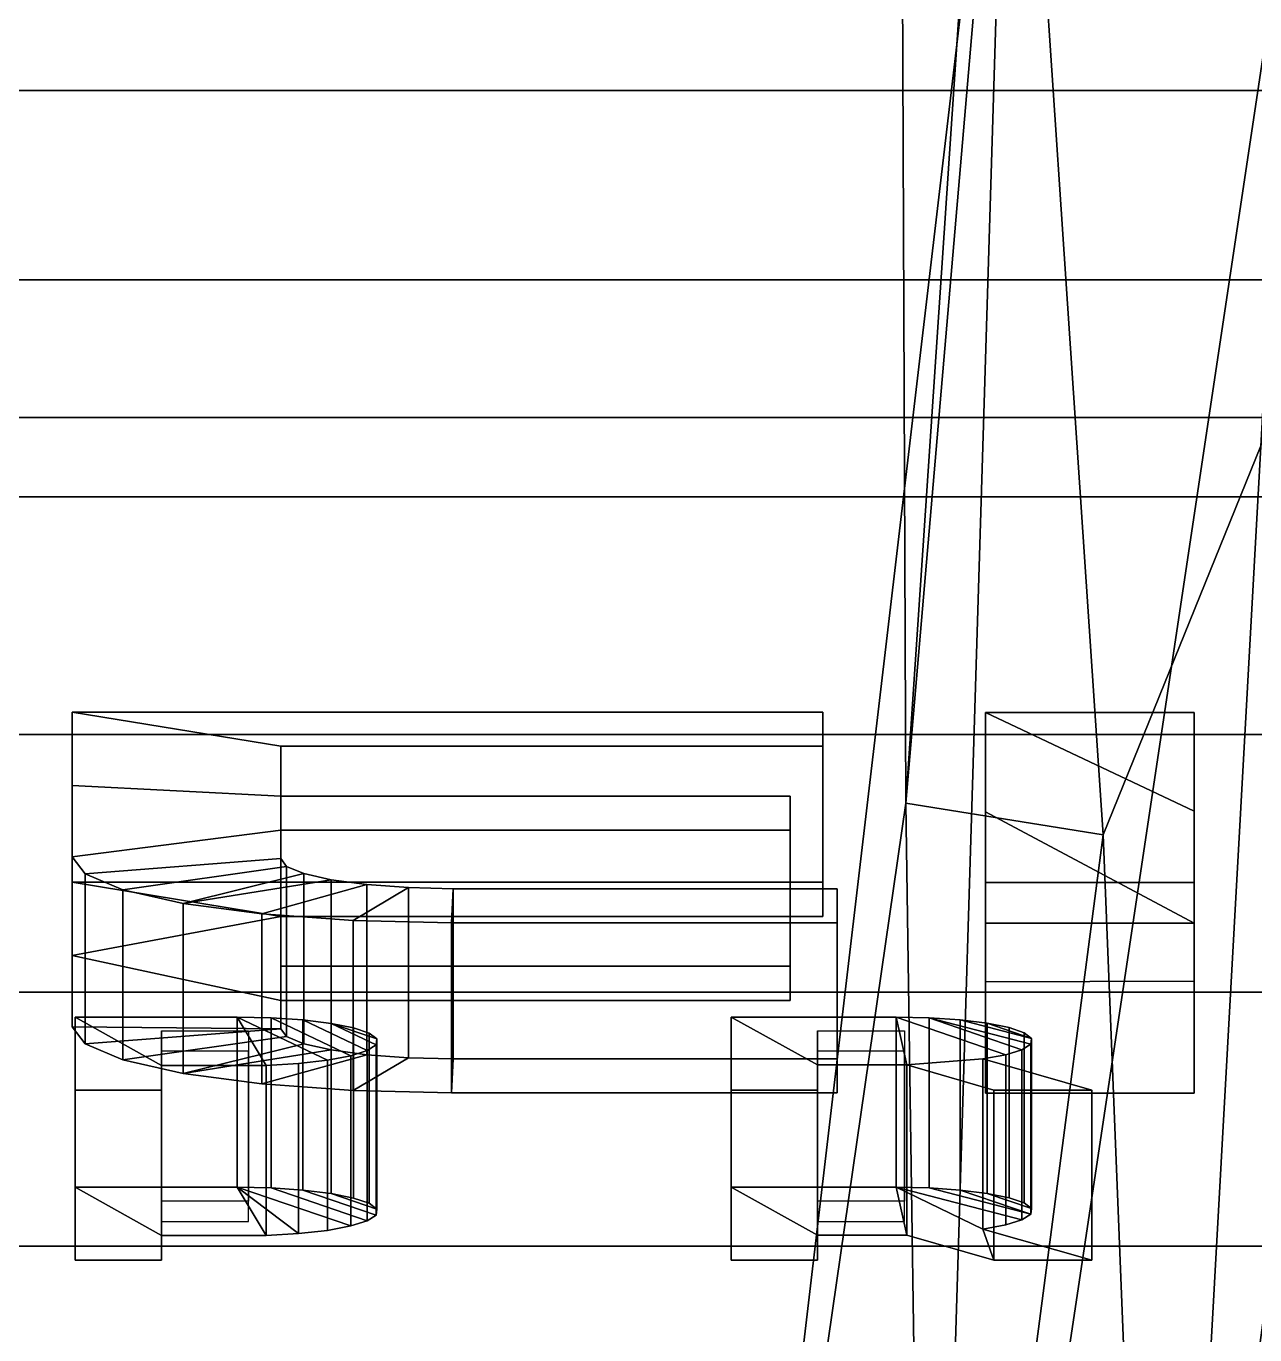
# Model space of a CAD drawing. Extents: x -1 to 344, y -669 to 1.
# Drawn here: x 150.81 to 162.19, y -605.68 to -593.56 of the extents above; entities that cross this region are included whole.
import ezdxf

# ---------------------------------------------------------------- set-up
doc = ezdxf.new("R2010")
doc.units = 0
doc.layers.add('IQ_200_3D', color=1, linetype='Continuous')
doc.layers.add('IQ_BLACK_3D', color=250, linetype='Continuous')

msp = doc.modelspace()

# ---------------------------------------------------------------- meshes
at = {"layer": 'IQ_200_3D', "transparency": 33554582}
mesh = msp.add_polyface(dxfattribs=at)
corners = [(326.901, -600.123, 1226.902), (16.1, -600.123, 1226.902), (16.1, -444.588, 1226.902), (326.901, -444.588, 1226.902)]
mesh.append_faces([[corners[k] for k in face] for face in [(0, 1, 2, 3)]])
mesh = msp.add_polyface(dxfattribs=at)
corners = [(38.086, -602.51, 996.977), (304.914, -602.51, 996.977), (304.914, -567.978, 996.977), (38.086, -567.978, 996.977)]
mesh.append_faces([[corners[k] for k in face] for face in [(0, 1, 2, 3)]])
mesh = msp.add_polyface(dxfattribs=at)
corners = [(326.901, -600.123, 1226.902), (326.901, -576.798, 1361.021), (321.5, -576.798, 1361.021), (21.5, -576.798, 1361.021), (16.1, -576.798, 1361.021), (16.1, -600.123, 1226.902)]
mesh.append_faces([[corners[k] for k in face] for face in [(0, 1, 2, 5), (3, 4, 5, 2)]], dxfattribs={"vtx2": -1})
mesh = msp.add_polyface(dxfattribs=at)
corners = [(11.897, -600.123, 1226.902), (0.155, -577, 1359.855), (342.845, -577, 1359.855), (331.103, -600.123, 1226.902)]
mesh.append_faces([[corners[k] for k in face] for face in [(0, 1, 2, 3)]])
mesh = msp.add_polyface(dxfattribs=at)
corners = [(343, -587.088, 1361.612), (0, -587.088, 1361.612), (0.026, -589.625, 1361.316), (0.103, -592.024, 1360.442), (0.227, -594.158, 1359.039), (0.391, -595.911, 1357.182), (0.587, -597.188, 1354.97), (0.803, -597.921, 1352.524), (342.197, -597.921, 1352.524), (342.413, -597.188, 1354.97), (342.609, -595.911, 1357.182), (342.773, -594.158, 1359.039), (342.897, -592.024, 1360.442), (342.974, -589.625, 1361.316)]
mesh.append_faces([[corners[k] for k in face] for face in [(9, 6, 7, 8)]], dxfattribs={"vtx0": -1})
mesh.append_faces([[corners[k] for k in face] for face in [(13, 2, 3, 12), (4, 11, 12, 3), (10, 5, 6, 9), (5, 10, 11, 4)]], dxfattribs={"vtx0": -1, "vtx2": -1})
mesh.append_faces([[corners[k] for k in face] for face in [(0, 1, 2, 13)]], dxfattribs={"vtx2": -1})
mesh = msp.add_polyface(dxfattribs=at)
corners = [(0.803, -597.921, 1352.524), (10.757, -617.811, 1239.813), (332.243, -617.811, 1239.813), (342.197, -597.921, 1352.524)]
mesh.append_faces([[corners[k] for k in face] for face in [(0, 1, 2, 3)]])
mesh = msp.add_polyface(dxfattribs=at)
corners = [(11.897, -606.978, 1226.902), (11.897, -600.123, 1226.902), (331.103, -600.123, 1226.902), (331.103, -606.978, 1226.902)]
mesh.append_faces([[corners[k] for k in face] for face in [(0, 1, 2, 3)]])
mesh = msp.add_polyface(dxfattribs=at)
corners = [(304.914, -602.51, 996.977), (38.086, -602.51, 996.977), (38.086, -604.862, 996.697), (38.086, -607.083, 995.871), (38.086, -609.046, 994.545), (38.086, -610.643, 992.795), (38.086, -611.784, 990.719), (38.086, -612.403, 988.432), (38.086, -612.468, 986.064), (38.086, -611.974, 983.747), (304.914, -611.974, 983.747), (304.914, -612.468, 986.064), (304.914, -612.403, 988.432), (304.914, -611.784, 990.719), (304.914, -610.643, 992.795), (304.914, -609.046, 994.545), (304.914, -607.083, 995.871), (304.914, -604.862, 996.697)]
mesh.append_faces([[corners[k] for k in face] for face in [(11, 8, 9, 10)]], dxfattribs={"vtx0": -1})
mesh.append_faces([[corners[k] for k in face] for face in [(17, 2, 3, 16), (16, 3, 4, 15), (15, 4, 5, 14), (13, 6, 7, 12), (12, 7, 8, 11), (6, 13, 14, 5)]], dxfattribs={"vtx0": -1, "vtx2": -1})
mesh.append_faces([[corners[k] for k in face] for face in [(0, 1, 2, 17)]], dxfattribs={"vtx2": -1})
at = {"layer": 'IQ_BLACK_3D', "transparency": 33554582}
mesh = msp.add_polyface(dxfattribs=at)
corners = [(38.086, -567.978, 996.977), (38.086, -465.63, 996.977), (304.914, -465.63, 996.977), (304.914, -567.978, 996.977), (304.914, -602.51, 996.977), (326.901, -602.51, 996.977), (326.901, -446.317, 996.977), (16.1, -446.317, 996.977), (16.1, -602.51, 996.977), (38.086, -602.51, 996.977)]
mesh.append_faces([[corners[k] for k in face] for face in [(1, 7, 0)]], dxfattribs={"vtx0": -1, "vtx1": -1})
mesh.append_faces([[corners[k] for k in face] for face in [(6, 2, 3), (2, 6, 7, 1)]], dxfattribs={"vtx0": -1, "vtx2": -1})
mesh.append_faces([[corners[k] for k in face] for face in [(8, 9, 0, 7)]], dxfattribs={"vtx2": -1})
mesh.append_faces([[corners[k] for k in face] for face in [(3, 4, 5, 6)]], dxfattribs={"vtx3": -1})
mesh = msp.add_polyface(dxfattribs=at)
corners = [(171.5, -563.494, 1152.328), (159.717, -562.984, 1147.474), (154.836, -561.752, 1135.756), (159.717, -560.521, 1124.037), (171.5, -560.01, 1119.183), (171.5, -586.491, 1120.492), (171.5, -612.596, 1115.86), (161.267, -613.039, 1120.076), (157.028, -614.108, 1130.253), (161.267, -615.178, 1140.43), (171.5, -615.621, 1144.646), (171.5, -589.124, 1145.542), (159.865, -587.303, 1128.224), (159.91, -589.671, 1137.649), (164.709, -612.89, 1118.658), (163.9, -593.373, 1122.448), (161.935, -577.374, 1124.712), (165.608, -560.266, 1121.61), (157.276, -561.136, 1129.897), (166.552, -581.11, 1121.689), (164.709, -615.327, 1141.848), (171.5, -606.006, 1144.971), (166.155, -597.409, 1143.42), (165.706, -577.819, 1146.456), (161.084, -578.168, 1142.69), (157.276, -562.368, 1141.615), (157.977, -575.62, 1137.003), (158.907, -587.843, 1133.024), (158.958, -600.758, 1129.142), (159.147, -613.574, 1125.164), (160.788, -601.051, 1124.494), (162.554, -591.937, 1141.367), (159.147, -614.643, 1135.342), (165.608, -563.239, 1149.902)]
mesh.append_faces([[corners[k] for k in face] for face in [(9, 31, 32), (6, 15, 5), (11, 22, 21), (4, 19, 17), (0, 23, 11)]], dxfattribs={"vtx0": -1, "vtx1": -1})
mesh.append_faces([[corners[k] for k in face] for face in [(13, 26, 27), (12, 30, 28), (20, 21, 22), (16, 19, 15), (16, 17, 19), (12, 18, 16), (26, 18, 12), (31, 23, 24), (8, 13, 28), (16, 15, 12), (19, 5, 15), (26, 24, 25), (23, 22, 11), (22, 31, 9), (24, 23, 1), (31, 24, 13), (24, 26, 13), (26, 12, 27), (27, 12, 28), (30, 12, 15), (30, 29, 28), (7, 30, 15), (23, 31, 22), (32, 31, 13), (13, 27, 28)]], dxfattribs={"vtx0": -1, "vtx1": -1, "vtx2": -1})
mesh.append_faces([[corners[k] for k in face] for face in [(16, 3, 17), (16, 18, 3), (23, 0, 33), (22, 9, 20), (24, 1, 25), (26, 25, 2), (26, 2, 18), (30, 7, 29), (13, 8, 32)]], dxfattribs={"vtx0": -1, "vtx2": -1})
mesh.append_faces([[corners[k] for k in face] for face in [(14, 7, 15), (4, 5, 19), (6, 14, 15), (29, 8, 28), (33, 1, 23)]], dxfattribs={"vtx1": -1, "vtx2": -1})
mesh.append_faces([[corners[k] for k in face] for face in [(20, 10, 21)]], dxfattribs={"vtx2": -1})
mesh = msp.add_polyface(dxfattribs=at)
corners = [(38.086, -607.462, 970.529), (38.086, -567.978, 970.529), (304.914, -567.978, 970.529), (304.914, -607.462, 970.529)]
mesh.append_faces([[corners[k] for k in face] for face in [(0, 1, 2, 3)]])
mesh = msp.add_polyface(dxfattribs=at)
corners = [(142.115, -599.872, 1341.464), (140.847, -599.711, 1342.377), (148.298, -599.094, 1345.874), (143.259, -600.059, 1340.404), (144.264, -600.27, 1339.212), (145.118, -600.501, 1337.902), (139.467, -599.578, 1343.132), (145.807, -600.751, 1336.486), (146.634, -601.297, 1333.392), (146.316, -601.017, 1334.978), (146.745, -601.588, 1331.74), (148.298, -604.085, 1317.595), (144.313, -602.894, 1324.34), (145.159, -602.664, 1325.647), (146.337, -602.152, 1328.547), (146.643, -601.875, 1330.114), (145.838, -602.415, 1327.054), (139.492, -603.595, 1320.372), (140.888, -603.457, 1321.148), (142.165, -603.294, 1322.077), (143.311, -603.105, 1323.146), (137.989, -603.702, 1319.761), (151.236, -600.595, 1337.367), (151.236, -599.916, 1341.216), (153.168, -600.232, 1339.425), (153.168, -600.693, 1336.812), (153.169, -601.01, 1335.017), (151.236, -601.256, 1333.625), (157.888, -600.693, 1336.812), (157.888, -601.01, 1335.017), (158.189, -599.916, 1341.216), (158.189, -600.232, 1339.425), (153.169, -601.273, 1333.526), (151.355, -601.414, 1332.729), (153.383, -601.412, 1332.74), (152.265, -601.687, 1331.178), (151.706, -601.561, 1331.895), (153.223, -601.345, 1333.119), (152.992, -601.785, 1330.629), (153.636, -601.469, 1332.414), (153.967, -601.513, 1332.165), (154.352, -601.541, 1332.008), (153.839, -601.846, 1330.283), (154.749, -601.866, 1330.165), (154.765, -601.551, 1331.954), (158.323, -601.551, 1331.954), (158.323, -601.866, 1330.165), (159.696, -601.869, 1330.151), (159.696, -600.84, 1335.982), (161.63, -601.869, 1330.151), (152.064, -603.188, 1322.676), (151.264, -602.741, 1325.209), (152.764, -602.741, 1325.209), (153.034, -603.188, 1322.676), (153.6, -603.14, 1322.948), (153.334, -603.17, 1322.778), (153.078, -602.748, 1325.171), (153.816, -603.1, 1323.176), (152.064, -603.417, 1321.377), (151.264, -603.417, 1321.377), (153.374, -602.767, 1325.06), (153.634, -602.799, 1324.881), (154.052, -602.998, 1323.751), (153.969, -603.051, 1323.449), (154.057, -602.943, 1324.063), (153.842, -602.84, 1324.645), (153.986, -602.89, 1324.367), (158.142, -603.184, 1322.698), (157.342, -602.741, 1325.209), (158.868, -602.741, 1325.209), (158.968, -603.184, 1322.698), (159.884, -603.089, 1323.234), (159.673, -603.128, 1323.013), (159.174, -602.747, 1325.172), (160.035, -603.043, 1323.498), (158.142, -603.417, 1321.377), (157.342, -603.417, 1321.377), (159.774, -603.417, 1321.377), (160.681, -603.417, 1321.377), (160.116, -602.991, 1323.791), (159.461, -602.767, 1325.064), (160.122, -602.938, 1324.094), (159.713, -602.797, 1324.889), (159.915, -602.838, 1324.66), (160.054, -602.885, 1324.39)]
mesh.append_faces([[corners[k] for k in face] for face in [(26, 25, 28, 29), (24, 23, 30, 31), (64, 61, 65, 66)]], dxfattribs={"vtx0": -1})
mesh.append_faces([[corners[k] for k in face] for face in [(3, 2, 4), (4, 2, 5), (7, 2, 9), (19, 11, 18), (17, 11, 21), (39, 35, 34), (62, 61, 64)]], dxfattribs={"vtx0": -1, "vtx1": -1})
mesh.append_faces([[corners[k] for k in face] for face in [(2, 3, 0), (11, 20, 12), (27, 26, 32, 33), (34, 35, 36, 37), (37, 36, 33, 32), (50, 51, 52, 53), (67, 68, 69, 70), (79, 73, 80, 81), (81, 80, 82)]], dxfattribs={"vtx0": -1, "vtx2": -1})
mesh.append_faces([[corners[k] for k in face] for face in [(26, 27, 22, 25), (69, 71, 72, 70)]], dxfattribs={"vtx0": -1, "vtx2": -1, "vtx3": -1})
mesh.append_faces([[corners[k] for k in face] for face in [(52, 54, 55, 53)]], dxfattribs={"vtx0": -1, "vtx3": -1})
mesh.append_faces([[corners[k] for k in face] for face in [(47, 48, 49), (77, 70, 72, 78)]], dxfattribs={"vtx1": -1})
mesh.append_faces([[corners[k] for k in face] for face in [(0, 1, 2), (1, 6, 2), (7, 5, 2), (8, 9, 2), (12, 13, 11), (14, 15, 11), (16, 14, 11), (13, 16, 11), (17, 18, 11), (19, 20, 11), (15, 10, 11), (79, 74, 73)]], dxfattribs={"vtx1": -1, "vtx2": -1})
mesh.append_faces([[corners[k] for k in face] for face in [(10, 8, 2, 11), (22, 23, 24, 25), (38, 35, 39, 40), (40, 41, 42, 38), (43, 42, 41, 44), (52, 56, 57, 54), (60, 61, 62, 63), (63, 57, 56, 60), (69, 73, 74, 71)]], dxfattribs={"vtx1": -1, "vtx3": -1})
mesh.append_faces([[corners[k] for k in face] for face in [(44, 45, 46, 43), (50, 58, 59, 51), (67, 75, 76, 68), (82, 83, 84, 81)]], dxfattribs={"vtx3": -1})
mesh = msp.add_polyface(dxfattribs=at)
corners = [(158.189, -601.492, 1341.494), (158.189, -599.916, 1341.216), (151.236, -599.916, 1341.216), (151.236, -601.492, 1341.494)]
mesh.append_faces([[corners[k] for k in face] for face in [(0, 1, 2, 3)]])
mesh = msp.add_polyface(dxfattribs=at)
corners = [(151.236, -601.492, 1341.494), (151.236, -599.916, 1341.216), (151.236, -600.595, 1337.367), (151.236, -602.171, 1337.645)]
mesh.append_faces([[corners[k] for k in face] for face in [(0, 1, 2, 3)]])
mesh = msp.add_polyface(dxfattribs=at)
corners = [(158.189, -601.808, 1339.703), (158.189, -600.232, 1339.425), (158.189, -599.916, 1341.216), (158.189, -601.492, 1341.494)]
mesh.append_faces([[corners[k] for k in face] for face in [(0, 1, 2, 3)]])
mesh = msp.add_polyface(dxfattribs=at)
corners = [(159.696, -600.84, 1335.982), (159.696, -599.918, 1341.206), (161.63, -600.833, 1336.02), (161.63, -601.869, 1330.151), (161.63, -599.918, 1341.206), (165.036, -600.922, 1335.515), (163.245, -600.854, 1335.901), (163.818, -600.671, 1336.94), (165.313, -600.844, 1335.958), (164.873, -601.01, 1335.02), (162.949, -601.056, 1334.755), (164.826, -601.246, 1333.682), (169.226, -601.01, 1335.02), (164.602, -600.549, 1337.629), (165.688, -600.779, 1336.325), (166.644, -600.704, 1336.752), (165.532, -600.464, 1338.112), (166.552, -600.42, 1338.36), (167.171, -600.698, 1336.788), (166.14, -600.732, 1336.595), (164.824, -601.302, 1333.363), (162.949, -601.265, 1333.572), (163.245, -601.467, 1332.426), (164.89, -601.357, 1333.051), (163.818, -601.651, 1331.387), (165.022, -601.408, 1332.76), (165.214, -601.454, 1332.502), (164.656, -601.771, 1330.706), (165.732, -601.532, 1332.061), (166.341, -601.586, 1331.752), (165.631, -601.855, 1330.23), (166.69, -601.898, 1329.986), (167.007, -601.614, 1331.593), (171.167, -601.246, 1333.682), (171.165, -601.044, 1334.824), (167.603, -600.42, 1338.36), (167.654, -600.711, 1336.711), (168.623, -600.464, 1338.112), (168.108, -600.743, 1336.53), (169.553, -600.549, 1337.629), (168.51, -600.791, 1336.256), (167.692, -601.614, 1331.593), (168.358, -601.586, 1331.752), (168.836, -601.855, 1330.23), (167.777, -601.898, 1329.986), (169.81, -601.771, 1330.706), (168.967, -601.532, 1332.061), (164.079, -603.025, 1323.598), (163.33, -602.99, 1323.796), (163.536, -602.904, 1324.287), (164.208, -602.971, 1323.904), (164.036, -603.083, 1323.27), (163.259, -603.083, 1323.27), (164.079, -603.141, 1322.942), (163.864, -602.829, 1324.708), (164.413, -602.925, 1324.167), (164.99, -602.867, 1324.496), (164.292, -602.772, 1325.031), (164.79, -602.736, 1325.234), (165.324, -602.859, 1324.539), (164.68, -602.889, 1324.369), (164.208, -603.195, 1322.636), (163.33, -603.176, 1322.744), (163.536, -603.262, 1322.253), (164.413, -603.241, 1322.373), (163.864, -603.337, 1321.832), (164.68, -603.277, 1322.171), (164.292, -603.394, 1321.509), (164.99, -603.299, 1322.045), (164.79, -603.43, 1321.306), (165.324, -603.442, 1321.237), (165.324, -603.307, 1322.001), (165.858, -603.43, 1321.306), (165.657, -603.299, 1322.045), (165.324, -602.724, 1325.303), (165.657, -602.867, 1324.496), (165.858, -602.736, 1325.234), (165.968, -602.889, 1324.369), (166.235, -602.925, 1324.167), (166.784, -602.829, 1324.708), (167.112, -602.904, 1324.287), (166.356, -602.772, 1325.031), (166.44, -602.971, 1323.904), (167.318, -602.99, 1323.796), (166.568, -603.025, 1323.598), (167.389, -603.083, 1323.27), (166.612, -603.083, 1323.27), (165.968, -603.277, 1322.171), (166.235, -603.241, 1322.373), (166.784, -603.337, 1321.832), (166.356, -603.394, 1321.509), (166.44, -603.195, 1322.636), (167.112, -603.262, 1322.253), (167.318, -603.176, 1322.744), (166.568, -603.141, 1322.942)]
mesh.append_faces([[corners[k] for k in face] for face in [(2, 1, 4)]], dxfattribs={"vtx0": -1})
mesh.append_faces([[corners[k] for k in face] for face in [(25, 22, 23), (62, 61, 63), (78, 80, 82)]], dxfattribs={"vtx0": -1, "vtx1": -1})
mesh.append_faces([[corners[k] for k in face] for face in [(11, 10, 9, 12)]], dxfattribs={"vtx0": -1, "vtx1": -1, "vtx3": -1})
mesh.append_faces([[corners[k] for k in face] for face in [(5, 6, 7, 8), (9, 10, 6, 5), (8, 7, 13, 14), (15, 16, 17, 18), (16, 15, 19), (16, 19, 14, 13), (35, 36, 18, 17), (36, 35, 37, 38), (39, 40, 38, 37), (47, 48, 49, 50), (51, 52, 48, 47), (52, 51, 53), (50, 49, 54, 55), (56, 57, 58, 59), (57, 56, 60), (64, 65, 63, 61), (66, 67, 65, 64), (74, 75, 59, 58), (75, 74, 76, 77), (83, 84, 82, 80), (84, 83, 85, 86), (93, 94, 86, 85)]], dxfattribs={"vtx0": -1, "vtx2": -1})
mesh.append_faces([[corners[k] for k in face] for face in [(77, 76, 81, 79)]], dxfattribs={"vtx0": -1, "vtx3": -1})
mesh.append_faces([[corners[k] for k in face] for face in [(33, 11, 12, 34)]], dxfattribs={"vtx1": -1, "vtx2": -1})
mesh.append_faces([[corners[k] for k in face] for face in [(0, 1, 2, 3), (11, 20, 21, 10), (22, 21, 20, 23), (24, 22, 25, 26), (27, 24, 26, 28), (28, 29, 30, 27), (31, 30, 29, 32), (41, 42, 43, 44), (32, 41, 44, 31), (45, 43, 42, 46), (60, 55, 54, 57), (53, 61, 62, 52), (66, 68, 69, 67), (70, 69, 68, 71), (72, 70, 71, 73), (78, 77, 79, 80), (87, 88, 89, 90), (90, 72, 73, 87), (88, 91, 92, 89), (93, 92, 91, 94)]], dxfattribs={"vtx1": -1, "vtx3": -1})
mesh = msp.add_polyface(dxfattribs=at)
corners = [(159.696, -601.494, 1341.484), (159.696, -599.918, 1341.206), (159.696, -600.84, 1335.982), (159.696, -602.415, 1336.26)]
mesh.append_faces([[corners[k] for k in face] for face in [(0, 1, 2, 3)]])
mesh = msp.add_polyface(dxfattribs=at)
corners = [(161.63, -601.494, 1341.484), (161.63, -599.918, 1341.206), (159.696, -599.918, 1341.206), (159.696, -601.494, 1341.484)]
mesh.append_faces([[corners[k] for k in face] for face in [(0, 1, 2, 3)]])
mesh = msp.add_polyface(dxfattribs=at)
corners = [(161.63, -602.409, 1336.298), (161.63, -600.833, 1336.02), (161.63, -599.918, 1341.206), (161.63, -601.494, 1341.484)]
mesh.append_faces([[corners[k] for k in face] for face in [(0, 1, 2, 3)]])
mesh = msp.add_polyface(dxfattribs=at)
corners = [(153.168, -602.269, 1337.09), (153.168, -600.693, 1336.812), (153.168, -600.232, 1339.425), (153.168, -601.808, 1339.703)]
mesh.append_faces([[corners[k] for k in face] for face in [(0, 1, 2, 3)]])
mesh = msp.add_polyface(dxfattribs=at)
corners = [(153.168, -601.808, 1339.703), (153.168, -600.232, 1339.425), (158.189, -600.232, 1339.425), (158.189, -601.808, 1339.703)]
mesh.append_faces([[corners[k] for k in face] for face in [(0, 1, 2, 3)]])
mesh = msp.add_polyface(dxfattribs=at)
corners = [(148.298, -600.67, 1346.152), (144.264, -601.845, 1339.49), (145.118, -602.077, 1338.18), (143.259, -601.635, 1340.682), (142.115, -601.448, 1341.742), (140.847, -601.287, 1342.655), (146.634, -602.873, 1333.67), (146.745, -603.164, 1332.018), (148.298, -605.66, 1317.873), (145.807, -602.327, 1336.764), (146.316, -602.593, 1335.256), (146.643, -603.451, 1330.392), (146.337, -603.727, 1328.825), (145.838, -603.991, 1327.332), (145.159, -604.239, 1325.925), (144.313, -604.47, 1324.618), (143.311, -604.681, 1323.424), (142.165, -604.869, 1322.355), (140.888, -605.033, 1321.426), (139.492, -605.17, 1320.65), (153.169, -602.586, 1335.295), (157.888, -602.586, 1335.295), (157.888, -602.269, 1337.09), (153.168, -602.269, 1337.09), (153.967, -603.089, 1332.443), (152.992, -603.36, 1330.907), (153.839, -603.421, 1330.561), (154.352, -603.117, 1332.286), (153.168, -601.808, 1339.703), (158.189, -601.808, 1339.703), (158.189, -601.492, 1341.494), (151.236, -601.492, 1341.494), (158.323, -603.442, 1330.443), (158.323, -603.126, 1332.232), (154.765, -603.126, 1332.232), (154.749, -603.442, 1330.443), (153.636, -603.045, 1332.693), (152.265, -603.263, 1331.456), (151.236, -602.171, 1337.645), (151.236, -602.831, 1333.903), (153.169, -602.849, 1333.804), (153.223, -602.921, 1333.397), (151.355, -602.989, 1333.007), (151.706, -603.137, 1332.173), (153.383, -602.988, 1333.018), (161.63, -603.444, 1330.429), (161.63, -602.409, 1336.298), (159.696, -602.415, 1336.26), (159.696, -603.444, 1330.429), (161.63, -601.494, 1341.484), (159.696, -601.494, 1341.484), (154.057, -604.519, 1324.341), (153.986, -604.465, 1324.645), (153.842, -604.416, 1324.923), (153.634, -604.375, 1325.159), (154.052, -604.574, 1324.029), (153.374, -604.343, 1325.338), (153.969, -604.627, 1323.727), (153.078, -604.323, 1325.449), (153.816, -604.675, 1323.454), (152.764, -604.316, 1325.488), (153.6, -604.716, 1323.226), (153.334, -604.746, 1323.056), (151.264, -604.316, 1325.488), (152.064, -604.764, 1322.954), (153.034, -604.764, 1322.954), (151.264, -604.993, 1321.656), (152.064, -604.993, 1321.656), (159.713, -604.373, 1325.167), (160.122, -604.513, 1324.372), (160.054, -604.461, 1324.668), (159.915, -604.413, 1324.938), (159.461, -604.342, 1325.342), (160.116, -604.567, 1324.069), (160.681, -604.993, 1321.656), (159.673, -604.704, 1323.291), (159.774, -604.993, 1321.656), (160.035, -604.618, 1323.776), (159.174, -604.323, 1325.45), (158.868, -604.316, 1325.488), (159.884, -604.665, 1323.512), (157.342, -604.316, 1325.488), (158.142, -604.76, 1322.976), (158.968, -604.76, 1322.976), (157.342, -604.993, 1321.656), (158.142, -604.993, 1321.656), (164.036, -604.659, 1323.548), (164.079, -604.601, 1323.877), (163.33, -604.566, 1324.074), (163.259, -604.659, 1323.548), (164.208, -604.771, 1322.914), (163.33, -604.752, 1323.022), (163.536, -604.838, 1322.531)]
mesh.append_faces([[corners[k] for k in face] for face in [(68, 69, 70, 71)]], dxfattribs={"vtx0": -1})
mesh.append_faces([[corners[k] for k in face] for face in [(1, 0, 3), (6, 0, 10), (15, 8, 14), (11, 8, 7), (62, 60, 65), (78, 73, 72)]], dxfattribs={"vtx0": -1, "vtx1": -1})
mesh.append_faces([[corners[k] for k in face] for face in [(75, 79, 83, 76)]], dxfattribs={"vtx0": -1, "vtx1": -1, "vtx3": -1})
mesh.append_faces([[corners[k] for k in face] for face in [(0, 1, 2), (0, 5, 4), (0, 6, 7, 8), (8, 15, 16), (8, 18, 19), (24, 25, 26, 27), (27, 26, 35, 34), (25, 24, 36, 37), (20, 38, 39, 40), (40, 39, 42), (37, 36, 44), (72, 73, 69, 68), (90, 91, 92)]], dxfattribs={"vtx0": -1, "vtx2": -1})
mesh.append_faces([[corners[k] for k in face] for face in [(45, 46, 47, 48), (74, 75, 76)]], dxfattribs={"vtx1": -1})
mesh.append_faces([[corners[k] for k in face] for face in [(4, 3, 0), (9, 10, 0), (2, 9, 0), (11, 12, 8), (13, 14, 8), (12, 13, 8), (17, 18, 8), (16, 17, 8), (31, 38, 28), (61, 59, 60, 62), (80, 77, 79, 75)]], dxfattribs={"vtx1": -1, "vtx2": -1})
mesh.append_faces([[corners[k] for k in face] for face in [(23, 28, 38, 20)]], dxfattribs={"vtx1": -1, "vtx2": -1, "vtx3": -1})
mesh.append_faces([[corners[k] for k in face] for face in [(41, 40, 42, 43), (44, 41, 43, 37), (55, 51, 54, 56), (57, 55, 56, 58), (59, 57, 58, 60), (60, 63, 64, 65), (77, 73, 78, 79), (79, 81, 82, 83), (86, 87, 88, 89)]], dxfattribs={"vtx1": -1, "vtx3": -1})
mesh.append_faces([[corners[k] for k in face] for face in [(32, 33, 34, 35), (66, 67, 64, 63), (84, 85, 82, 81)]], dxfattribs={"vtx2": -1})
mesh.append_faces([[corners[k] for k in face] for face in [(20, 21, 22, 23), (28, 29, 30, 31), (46, 49, 50, 47), (51, 52, 53, 54)]], dxfattribs={"vtx3": -1})
mesh = msp.add_polyface(dxfattribs=at)
corners = [(151.236, -602.171, 1337.645), (151.236, -600.595, 1337.367), (151.236, -601.256, 1333.625), (151.236, -602.831, 1333.903)]
mesh.append_faces([[corners[k] for k in face] for face in [(0, 1, 2, 3)]])
mesh = msp.add_polyface(dxfattribs=at)
corners = [(157.888, -602.269, 1337.09), (157.888, -600.693, 1336.812), (153.168, -600.693, 1336.812), (153.168, -602.269, 1337.09)]
mesh.append_faces([[corners[k] for k in face] for face in [(0, 1, 2, 3)]])
mesh = msp.add_polyface(dxfattribs=at)
corners = [(157.888, -602.586, 1335.295), (157.888, -601.01, 1335.017), (157.888, -600.693, 1336.812), (157.888, -602.269, 1337.09)]
mesh.append_faces([[corners[k] for k in face] for face in [(0, 1, 2, 3)]])
mesh = msp.add_polyface(dxfattribs=at)
corners = [(159.696, -602.415, 1336.26), (159.696, -600.84, 1335.982), (159.696, -601.869, 1330.151), (159.696, -603.444, 1330.429)]
mesh.append_faces([[corners[k] for k in face] for face in [(0, 1, 2, 3)]])
mesh = msp.add_polyface(dxfattribs=at)
corners = [(161.63, -603.444, 1330.429), (161.63, -601.869, 1330.151), (161.63, -600.833, 1336.02), (161.63, -602.409, 1336.298)]
mesh.append_faces([[corners[k] for k in face] for face in [(0, 1, 2, 3)]])
mesh = msp.add_polyface(dxfattribs=at)
corners = [(153.169, -602.586, 1335.295), (153.169, -601.01, 1335.017), (157.888, -601.01, 1335.017), (157.888, -602.586, 1335.295)]
mesh.append_faces([[corners[k] for k in face] for face in [(0, 1, 2, 3)]])
mesh = msp.add_polyface(dxfattribs=at)
corners = [(153.169, -602.849, 1333.804), (153.169, -601.273, 1333.526), (153.169, -601.01, 1335.017), (153.169, -602.586, 1335.295)]
mesh.append_faces([[corners[k] for k in face] for face in [(0, 1, 2, 3)]])
mesh = msp.add_polyface(dxfattribs=at)
corners = [(154.749, -603.442, 1330.443), (153.839, -603.421, 1330.561), (152.992, -603.36, 1330.907), (152.265, -603.263, 1331.456), (151.706, -603.137, 1332.173), (151.355, -602.989, 1333.007), (151.236, -602.831, 1333.903), (151.236, -601.256, 1333.625), (151.355, -601.414, 1332.729), (151.706, -601.561, 1331.895), (152.265, -601.687, 1331.178), (152.992, -601.785, 1330.629), (153.839, -601.846, 1330.283), (154.749, -601.866, 1330.165)]
mesh.append_faces([[corners[k] for k in face] for face in [(7, 8, 5, 6), (0, 1, 12, 13)]], dxfattribs={"vtx1": -1})
mesh.append_faces([[corners[k] for k in face] for face in [(8, 9, 4, 5), (3, 4, 9, 10), (10, 11, 2, 3), (11, 12, 1, 2)]], dxfattribs={"vtx1": -1, "vtx3": -1})
mesh = msp.add_polyface(dxfattribs=at)
corners = [(153.169, -602.849, 1333.804), (153.223, -602.921, 1333.397), (153.383, -602.988, 1333.018), (153.636, -603.045, 1332.693), (153.967, -603.089, 1332.443), (154.352, -603.117, 1332.286), (154.765, -603.126, 1332.232), (154.765, -601.551, 1331.954), (154.352, -601.541, 1332.008), (153.967, -601.513, 1332.165), (153.636, -601.469, 1332.414), (153.383, -601.412, 1332.74), (153.223, -601.345, 1333.119), (153.169, -601.273, 1333.526)]
mesh.append_faces([[corners[k] for k in face] for face in [(0, 1, 12, 13)]], dxfattribs={"vtx1": -1})
mesh.append_faces([[corners[k] for k in face] for face in [(4, 5, 8, 9), (9, 10, 3, 4), (1, 2, 11, 12), (10, 11, 2, 3)]], dxfattribs={"vtx1": -1, "vtx3": -1})
mesh.append_faces([[corners[k] for k in face] for face in [(5, 6, 7, 8)]], dxfattribs={"vtx3": -1})
mesh = msp.add_polyface(dxfattribs=at)
corners = [(158.323, -603.126, 1332.232), (158.323, -601.551, 1331.954), (154.765, -601.551, 1331.954), (154.765, -603.126, 1332.232)]
mesh.append_faces([[corners[k] for k in face] for face in [(0, 1, 2, 3)]])
mesh = msp.add_polyface(dxfattribs=at)
corners = [(158.323, -603.442, 1330.443), (158.323, -601.866, 1330.165), (158.323, -601.551, 1331.954), (158.323, -603.126, 1332.232)]
mesh.append_faces([[corners[k] for k in face] for face in [(0, 1, 2, 3)]])
mesh = msp.add_polyface(dxfattribs=at)
corners = [(154.749, -603.442, 1330.443), (154.749, -601.866, 1330.165), (158.323, -601.866, 1330.165), (158.323, -603.442, 1330.443)]
mesh.append_faces([[corners[k] for k in face] for face in [(0, 1, 2, 3)]])
mesh = msp.add_polyface(dxfattribs=at)
corners = [(159.696, -603.444, 1330.429), (159.696, -601.869, 1330.151), (161.63, -601.869, 1330.151), (161.63, -603.444, 1330.429)]
mesh.append_faces([[corners[k] for k in face] for face in [(0, 1, 2, 3)]])
mesh = msp.add_polyface(dxfattribs=at)
corners = [(152.764, -604.316, 1325.488), (152.764, -602.741, 1325.209), (151.264, -602.741, 1325.209), (151.264, -604.316, 1325.488)]
mesh.append_faces([[corners[k] for k in face] for face in [(0, 1, 2, 3)]])
mesh = msp.add_polyface(dxfattribs=at)
corners = [(151.264, -604.316, 1325.488), (151.264, -602.741, 1325.209), (151.264, -603.417, 1321.377), (151.264, -604.993, 1321.656)]
mesh.append_faces([[corners[k] for k in face] for face in [(0, 1, 2, 3)]])
mesh = msp.add_polyface(dxfattribs=at)
corners = [(152.764, -604.316, 1325.488), (153.078, -604.323, 1325.449), (153.374, -604.343, 1325.338), (153.634, -604.375, 1325.159), (153.842, -604.416, 1324.923), (153.986, -604.465, 1324.645), (154.057, -604.519, 1324.341), (154.052, -604.574, 1324.029), (153.969, -604.627, 1323.727), (153.816, -604.675, 1323.454), (153.6, -604.716, 1323.226), (153.334, -604.746, 1323.056), (153.034, -604.764, 1322.954), (153.034, -603.188, 1322.676), (153.334, -603.17, 1322.778), (153.6, -603.14, 1322.948), (153.816, -603.1, 1323.176), (153.969, -603.051, 1323.449), (154.052, -602.998, 1323.751), (154.057, -602.943, 1324.063), (153.986, -602.89, 1324.367), (153.842, -602.84, 1324.645), (153.634, -602.799, 1324.881), (153.374, -602.767, 1325.06), (153.078, -602.748, 1325.171), (152.764, -602.741, 1325.209)]
mesh.append_faces([[corners[k] for k in face] for face in [(13, 14, 11, 12), (0, 1, 24, 25)]], dxfattribs={"vtx1": -1})
mesh.append_faces([[corners[k] for k in face] for face in [(14, 15, 10, 11), (16, 17, 8, 9), (15, 16, 9, 10), (17, 18, 7, 8), (6, 7, 18, 19), (19, 20, 5, 6), (20, 21, 4, 5), (22, 23, 2, 3), (21, 22, 3, 4), (23, 24, 1, 2)]], dxfattribs={"vtx1": -1, "vtx3": -1})
mesh = msp.add_polyface(dxfattribs=at)
corners = [(158.868, -604.316, 1325.488), (158.868, -602.741, 1325.209), (157.342, -602.741, 1325.209), (157.342, -604.316, 1325.488)]
mesh.append_faces([[corners[k] for k in face] for face in [(0, 1, 2, 3)]])
mesh = msp.add_polyface(dxfattribs=at)
corners = [(157.342, -604.316, 1325.488), (157.342, -602.741, 1325.209), (157.342, -603.417, 1321.377), (157.342, -604.993, 1321.656)]
mesh.append_faces([[corners[k] for k in face] for face in [(0, 1, 2, 3)]])
mesh = msp.add_polyface(dxfattribs=at)
corners = [(158.868, -604.316, 1325.488), (159.174, -604.323, 1325.45), (159.461, -604.342, 1325.342), (159.713, -604.373, 1325.167), (159.915, -604.413, 1324.938), (160.054, -604.461, 1324.668), (160.122, -604.513, 1324.372), (160.116, -604.567, 1324.069), (160.035, -604.618, 1323.776), (159.884, -604.665, 1323.512), (159.673, -604.704, 1323.291), (159.673, -603.128, 1323.013), (159.884, -603.089, 1323.234), (160.035, -603.043, 1323.498), (160.116, -602.991, 1323.791), (160.122, -602.938, 1324.094), (160.054, -602.885, 1324.39), (159.915, -602.838, 1324.66), (159.713, -602.797, 1324.889), (159.461, -602.767, 1325.064), (159.174, -602.747, 1325.172), (158.868, -602.741, 1325.209)]
mesh.append_faces([[corners[k] for k in face] for face in [(11, 12, 9, 10), (0, 1, 20, 21)]], dxfattribs={"vtx1": -1})
mesh.append_faces([[corners[k] for k in face] for face in [(13, 14, 7, 8), (12, 13, 8, 9), (14, 15, 6, 7), (5, 6, 15, 16), (16, 17, 4, 5), (18, 19, 2, 3), (17, 18, 3, 4), (19, 20, 1, 2)]], dxfattribs={"vtx1": -1, "vtx3": -1})
mesh = msp.add_polyface(dxfattribs=at)
corners = [(152.064, -604.633, 1323.694), (152.064, -603.057, 1323.416), (152.064, -602.869, 1324.486), (152.064, -604.444, 1324.764)]
mesh.append_faces([[corners[k] for k in face] for face in [(0, 1, 2, 3)]])
mesh = msp.add_polyface(dxfattribs=at)
corners = [(152.064, -604.444, 1324.764), (152.064, -602.869, 1324.486), (152.87, -602.869, 1324.486), (152.87, -604.444, 1324.764)]
mesh.append_faces([[corners[k] for k in face] for face in [(0, 1, 2, 3)]])
mesh = msp.add_polyface(dxfattribs=at)
corners = [(158.142, -604.633, 1323.694), (158.142, -603.057, 1323.416), (158.142, -602.869, 1324.486), (158.142, -604.444, 1324.764)]
mesh.append_faces([[corners[k] for k in face] for face in [(0, 1, 2, 3)]])
mesh = msp.add_polyface(dxfattribs=at)
corners = [(158.142, -604.444, 1324.764), (158.142, -602.869, 1324.486), (158.948, -602.869, 1324.486), (158.948, -604.444, 1324.764)]
mesh.append_faces([[corners[k] for k in face] for face in [(0, 1, 2, 3)]])
mesh = msp.add_polyface(dxfattribs=at)
corners = [(152.87, -604.633, 1323.694), (152.87, -603.057, 1323.416), (152.064, -603.057, 1323.416), (152.064, -604.633, 1323.694)]
mesh.append_faces([[corners[k] for k in face] for face in [(0, 1, 2, 3)]])
mesh = msp.add_polyface(dxfattribs=at)
corners = [(158.948, -604.633, 1323.694), (158.948, -603.057, 1323.416), (158.142, -603.057, 1323.416), (158.142, -604.633, 1323.694)]
mesh.append_faces([[corners[k] for k in face] for face in [(0, 1, 2, 3)]])
mesh = msp.add_polyface(dxfattribs=at)
corners = [(152.064, -604.993, 1321.656), (152.064, -603.417, 1321.377), (152.064, -603.188, 1322.676), (152.064, -604.764, 1322.954)]
mesh.append_faces([[corners[k] for k in face] for face in [(0, 1, 2, 3)]])
mesh = msp.add_polyface(dxfattribs=at)
corners = [(152.064, -604.764, 1322.954), (152.064, -603.188, 1322.676), (153.034, -603.188, 1322.676), (153.034, -604.764, 1322.954)]
mesh.append_faces([[corners[k] for k in face] for face in [(0, 1, 2, 3)]])
mesh = msp.add_polyface(dxfattribs=at)
corners = [(158.142, -604.993, 1321.656), (158.142, -603.417, 1321.377), (158.142, -603.184, 1322.698), (158.142, -604.76, 1322.976)]
mesh.append_faces([[corners[k] for k in face] for face in [(0, 1, 2, 3)]])
mesh = msp.add_polyface(dxfattribs=at)
corners = [(158.142, -604.76, 1322.976), (158.142, -603.184, 1322.698), (158.968, -603.184, 1322.698), (158.968, -604.76, 1322.976)]
mesh.append_faces([[corners[k] for k in face] for face in [(0, 1, 2, 3)]])
mesh = msp.add_polyface(dxfattribs=at)
corners = [(158.968, -604.76, 1322.976), (158.968, -603.184, 1322.698), (159.774, -603.417, 1321.377), (159.774, -604.993, 1321.656)]
mesh.append_faces([[corners[k] for k in face] for face in [(0, 1, 2, 3)]])
mesh = msp.add_polyface(dxfattribs=at)
corners = [(160.681, -604.993, 1321.656), (160.681, -603.417, 1321.377), (159.673, -603.128, 1323.013), (159.673, -604.704, 1323.291)]
mesh.append_faces([[corners[k] for k in face] for face in [(0, 1, 2, 3)]])
mesh = msp.add_polyface(dxfattribs=at)
corners = [(151.264, -604.993, 1321.656), (151.264, -603.417, 1321.377), (152.064, -603.417, 1321.377), (152.064, -604.993, 1321.656)]
mesh.append_faces([[corners[k] for k in face] for face in [(0, 1, 2, 3)]])
mesh = msp.add_polyface(dxfattribs=at)
corners = [(157.342, -604.993, 1321.656), (157.342, -603.417, 1321.377), (158.142, -603.417, 1321.377), (158.142, -604.993, 1321.656)]
mesh.append_faces([[corners[k] for k in face] for face in [(0, 1, 2, 3)]])
mesh = msp.add_polyface(dxfattribs=at)
corners = [(159.774, -604.993, 1321.656), (159.774, -603.417, 1321.377), (160.681, -603.417, 1321.377), (160.681, -604.993, 1321.656)]
mesh.append_faces([[corners[k] for k in face] for face in [(0, 1, 2, 3)]])

doc.saveas('drawing.dxf')
